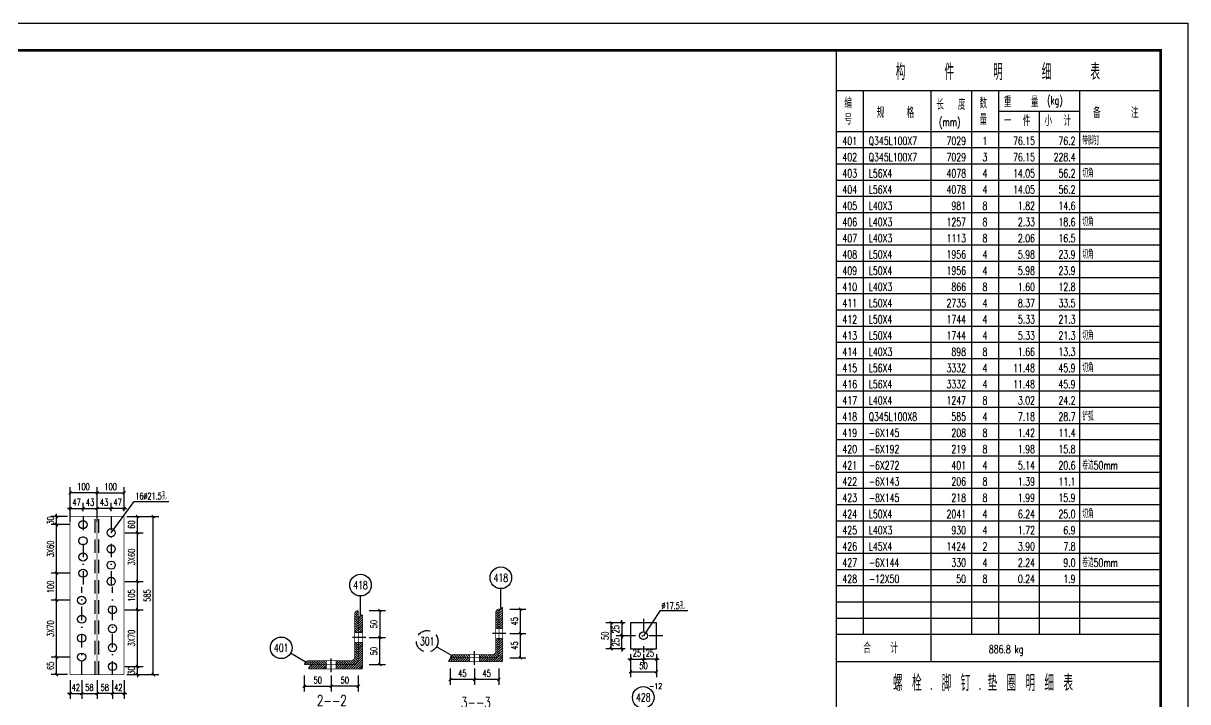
# Model space of a CAD drawing. Header units: millimetres. Extents: x 25911 to 26752, y -11584 to -10990.
# Drawn here: x 26321 to 26751.7, y -11240.8 to -10989.8 of the extents above; entities that cross this region are included whole.
import ezdxf
from ezdxf.enums import TextEntityAlignment as Align

# ---------------------------------------------------------------- set-up
doc = ezdxf.new("R2010")
doc.units = ezdxf.units.MM
doc.header["$LTSCALE"] = 10
for name, pattern in [('DASHDOT', [1, 0.5, -0.25, 0, -0.25]), ('DASHDOTX2', [2, 1, -0.5, 0, -0.5]), ('DASHED', [0.75, 0.5, -0.25])]:
    doc.linetypes.add(name, pattern=pattern)
for name, color, linetype in [('$TD_AUDIT_GENERATED_(989)', 4, 'Continuous'), ('1', 1, 'DASHED'), ('2', 1, 'Continuous'), ('3', 1, 'Continuous'), ('4', 2, 'DASHDOTX2'), ('5', 2, 'DASHDOT'), ('8', 3, 'Continuous')]:
    doc.layers.add(name, color=color, linetype=linetype)
doc.styles.add('DXT', font='simplex.shx', dxfattribs={"width": 0.72, "bigfont": 'hztxt.shx'})
doc.styles.get("Standard").update_dxf_attribs({"font": 'SIMPLEX.shx', "width": 0.7, "bigfont": 'gbhzfs.shx'})
doc.dimstyles.new('BZ$0', dxfattribs={"dimtxt": 2.5, "dimasz": 1, "dimexe": 2, "dimexo": 2, "dimgap": 1, "dimtad": 1, "dimdec": 0, "dimlfac": 20, "dimzin": 12, "dimdsep": 46, "dimtxsty": 'DXT', "dimblk": 'OBLIQUE', "dimcen": 0.09, "dimclrd": 1, "dimclre": 1, "dimclrt": 7, "dimadec": 4, "dimazin": 3, "dimtfac": 1.4, "dimtdec": 0, "dimtix": 1, "dimtmove": 2, "dimatfit": 3, "dimldrblk": 'OBLIQUE', "dimfxl": 1, "dimtolj": 1, "dimtzin": 0, "dimarcsym": 0})

# ---------------------------------------------------------------- blocks, each defined once
blk = doc.blocks.new('GWTKA1')
for p, q in [((21789.71, -9171.88), (22630.71, -9171.88)), ((22630.71, -9171.88), (22630.71, -9765.88))]:
    blk.add_line(p, q)
at = {"const_width": 1}
blk.add_lwpolyline([(21814.71, -9755.88), (21814.71, -9181.88), (22620.71, -9181.88), (22620.71, -9755.88), (21814.71, -9755.88)], dxfattribs=at)
blk = doc.blocks.new('_Oblique')
at = {"color": 0, "linetype": 'ByBlock', "lineweight": -2}
blk.add_line((-0.5, -0.5), (0.5, 0.5), dxfattribs=at)
blk = doc.blocks.new('*D58')
at = {"layer": '3', "color": 1, "lineweight": -2}
for p, q in [((26542.39, -11216.35), (26542.39, -11215.35)), ((26543.63, -11216.35), (26540.39, -11216.35)), ((26542.39, -11221.15), (26542.39, -11216.35)), ((26543.63, -11221.15), (26540.39, -11221.15)), ((26542.39, -11221.15), (26542.39, -11222.15))]:
    blk.add_line(p, q, dxfattribs=at)
at = {"layer": 'Defpoints', "color": 0}
for p in [(26542.39, -11216.35), (26545.63, -11216.35), (26545.63, -11221.15)]:
    blk.add_point(p, dxfattribs=at)
at = {"layer": '3', "color": 1, "lineweight": -2}
for p, rotation in [((26542.39, -11216.35), 270), ((26542.39, -11221.15), 90)]:
    blk.add_blockref('_Oblique', p, dxfattribs=dict(at, rotation=rotation))
at = {"layer": '3', "color": 7, "insert": (26540.14, -11218.75), "char_height": 2.5, "attachment_point": 5, "rotation": 90, "style": 'DXT'}
blk.add_mtext('\\A1;25', dxfattribs=at)
blk = doc.blocks.new('*D59')
at = {"layer": '3', "color": 1, "lineweight": -2}
for p, q in [((26545.63, -11223.15), (26545.63, -11227)), ((26550.43, -11223.15), (26550.43, -11227)), ((26545.63, -11225), (26544.63, -11225)), ((26545.63, -11225), (26550.43, -11225)), ((26550.43, -11225), (26551.43, -11225))]:
    blk.add_line(p, q, dxfattribs=at)
at = {"layer": 'Defpoints', "color": 0}
for p in [(26545.63, -11221.15), (26550.43, -11221.15), (26550.43, -11225)]:
    blk.add_point(p, dxfattribs=at)
at = {"layer": '3', "color": 1, "lineweight": -2}
blk.add_blockref('_Oblique', (26545.63, -11225), dxfattribs=at)
at = {"layer": '3', "color": 1, "lineweight": -2, "rotation": 180}
blk.add_blockref('_Oblique', (26550.43, -11225), dxfattribs=at)
at = {"layer": '3', "color": 7, "insert": (26548.03, -11222.75), "char_height": 2.5, "attachment_point": 5, "style": 'DXT'}
blk.add_mtext('\\A1;25', dxfattribs=at)
blk = doc.blocks.new('*D61')
at = {"layer": '3', "color": 1, "lineweight": -2}
for p, q in [((26550.43, -11223.15), (26550.43, -11227)), ((26555.23, -11223.15), (26555.23, -11227)), ((26550.43, -11225), (26549.43, -11225)), ((26555.23, -11225), (26550.43, -11225)), ((26555.23, -11225), (26556.23, -11225))]:
    blk.add_line(p, q, dxfattribs=at)
at = {"layer": 'Defpoints', "color": 0}
for p in [(26550.43, -11221.15), (26555.23, -11221.15), (26550.43, -11225)]:
    blk.add_point(p, dxfattribs=at)
at = {"layer": '3', "color": 1, "lineweight": -2}
blk.add_blockref('_Oblique', (26550.43, -11225), dxfattribs=at)
at = {"layer": '3', "color": 1, "lineweight": -2, "rotation": 180}
blk.add_blockref('_Oblique', (26555.23, -11225), dxfattribs=at)
at = {"layer": '3', "color": 7, "insert": (26552.83, -11222.75), "char_height": 2.5, "attachment_point": 5, "style": 'DXT'}
blk.add_mtext('\\A1;25', dxfattribs=at)
blk = doc.blocks.new('*D62')
at = {"layer": '3', "color": 1, "lineweight": -2}
for p, q in [((26543.63, -11211.55), (26540.39, -11211.55)), ((26542.39, -11211.55), (26542.39, -11210.55)), ((26542.39, -11211.55), (26542.39, -11216.35)), ((26543.63, -11216.35), (26540.39, -11216.35)), ((26542.39, -11216.35), (26542.39, -11217.35))]:
    blk.add_line(p, q, dxfattribs=at)
at = {"layer": 'Defpoints', "color": 0}
for p in [(26545.63, -11211.55), (26542.39, -11216.35), (26545.63, -11216.35)]:
    blk.add_point(p, dxfattribs=at)
at = {"layer": '3', "color": 1, "lineweight": -2}
for p, rotation in [((26542.39, -11211.55), 270), ((26542.39, -11216.35), 90)]:
    blk.add_blockref('_Oblique', p, dxfattribs=dict(at, rotation=rotation))
at = {"layer": '3', "color": 7, "insert": (26540.14, -11213.95), "char_height": 2.5, "attachment_point": 5, "rotation": 90, "style": 'DXT'}
blk.add_mtext('\\A1;25', dxfattribs=at)
blk = doc.blocks.new('*D64')
at = {"layer": '3', "color": 1, "lineweight": -2}
for p, q in [((26434.96, -11231.04), (26434.96, -11237.04)), ((26444.96, -11231.04), (26444.96, -11237.04)), ((26444.96, -11235.04), (26434.96, -11235.04))]:
    blk.add_line(p, q, dxfattribs=at)
at = {"layer": 'Defpoints', "color": 0}
for p in [(26434.96, -11229.04), (26444.96, -11229.04), (26434.96, -11235.04)]:
    blk.add_point(p, dxfattribs=at)
at = {"layer": '3', "color": 1, "lineweight": -2, "rotation": 180}
blk.add_blockref('_Oblique', (26434.96, -11235.04), dxfattribs=at)
at = {"layer": '3', "color": 1, "lineweight": -2}
blk.add_blockref('_Oblique', (26444.96, -11235.04), dxfattribs=at)
at = {"layer": '3', "color": 7, "insert": (26439.96, -11232.79), "char_height": 2.5, "attachment_point": 5, "style": 'DXT'}
blk.add_mtext('\\A1;50', dxfattribs=at)
blk = doc.blocks.new('*D65')
at = {"layer": '3', "color": 1, "lineweight": -2}
for p, q in [((26424.96, -11231.04), (26424.96, -11237.04)), ((26434.96, -11231.04), (26434.96, -11237.04)), ((26424.96, -11235.04), (26434.96, -11235.04))]:
    blk.add_line(p, q, dxfattribs=at)
at = {"layer": 'Defpoints', "color": 0}
for p in [(26424.96, -11229.04), (26434.96, -11229.04), (26434.96, -11235.04)]:
    blk.add_point(p, dxfattribs=at)
at = {"layer": '3', "color": 1, "lineweight": -2, "rotation": 180}
blk.add_blockref('_Oblique', (26424.96, -11235.04), dxfattribs=at)
at = {"layer": '3', "color": 1, "lineweight": -2}
blk.add_blockref('_Oblique', (26434.96, -11235.04), dxfattribs=at)
at = {"layer": '3', "color": 7, "insert": (26429.96, -11232.79), "char_height": 2.5, "attachment_point": 5, "style": 'DXT'}
blk.add_mtext('\\A1;50', dxfattribs=at)
blk = doc.blocks.new('*D66')
at = {"layer": '3', "color": 1, "lineweight": -2}
for p, q in [((26448.96, -11207.04), (26454.96, -11207.04)), ((26452.96, -11207.04), (26452.96, -11217.04)), ((26448.96, -11217.04), (26454.96, -11217.04))]:
    blk.add_line(p, q, dxfattribs=at)
at = {"layer": 'Defpoints', "color": 0}
for p in [(26446.96, -11207.04), (26446.96, -11217.04), (26452.96, -11217.04)]:
    blk.add_point(p, dxfattribs=at)
at = {"layer": '3', "color": 1, "lineweight": -2}
for p, rotation in [((26452.96, -11207.04), 90), ((26452.96, -11217.04), 270)]:
    blk.add_blockref('_Oblique', p, dxfattribs=dict(at, rotation=rotation))
at = {"layer": '3', "color": 7, "insert": (26450.71, -11212.04), "char_height": 2.5, "attachment_point": 5, "rotation": 90, "style": 'DXT'}
blk.add_mtext('\\A1;50', dxfattribs=at)
blk = doc.blocks.new('*D69')
at = {"layer": '3', "color": 1, "lineweight": -2}
for p, q in [((26478.97, -11228.52), (26478.97, -11234.52)), ((26487.97, -11228.52), (26487.97, -11234.52)), ((26487.97, -11232.52), (26478.97, -11232.52))]:
    blk.add_line(p, q, dxfattribs=at)
at = {"layer": 'Defpoints', "color": 0}
for p in [(26478.97, -11226.52), (26487.97, -11226.52), (26478.97, -11232.52)]:
    blk.add_point(p, dxfattribs=at)
at = {"layer": '3', "color": 1, "lineweight": -2, "rotation": 180}
blk.add_blockref('_Oblique', (26478.97, -11232.52), dxfattribs=at)
at = {"layer": '3', "color": 1, "lineweight": -2}
blk.add_blockref('_Oblique', (26487.97, -11232.52), dxfattribs=at)
at = {"layer": '3', "color": 7, "insert": (26483.47, -11230.27), "char_height": 2.5, "attachment_point": 5, "style": 'DXT'}
blk.add_mtext('\\A1;45', dxfattribs=at)
blk = doc.blocks.new('*D70')
at = {"layer": '3', "color": 1, "lineweight": -2}
for p, q in [((26487.97, -11228.52), (26487.97, -11234.52)), ((26496.97, -11228.52), (26496.97, -11234.52)), ((26496.97, -11232.52), (26487.97, -11232.52))]:
    blk.add_line(p, q, dxfattribs=at)
at = {"layer": 'Defpoints', "color": 0}
for p in [(26487.97, -11226.52), (26496.97, -11226.52), (26487.97, -11232.52)]:
    blk.add_point(p, dxfattribs=at)
at = {"layer": '3', "color": 1, "lineweight": -2, "rotation": 180}
blk.add_blockref('_Oblique', (26487.97, -11232.52), dxfattribs=at)
at = {"layer": '3', "color": 1, "lineweight": -2}
blk.add_blockref('_Oblique', (26496.97, -11232.52), dxfattribs=at)
at = {"layer": '3', "color": 7, "insert": (26492.47, -11230.27), "char_height": 2.5, "attachment_point": 5, "style": 'DXT'}
blk.add_mtext('\\A1;45', dxfattribs=at)
blk = doc.blocks.new('*D71')
at = {"layer": '3', "color": 1, "lineweight": -2}
for p, q in [((26337.33, -11172.25), (26331.33, -11172.25)), ((26333.33, -11172.25), (26333.33, -11171.25)), ((26333.33, -11175.25), (26333.33, -11172.25)), ((26338.13, -11175.25), (26331.33, -11175.25)), ((26333.33, -11175.25), (26333.33, -11176.25))]:
    blk.add_line(p, q, dxfattribs=at)
at = {"layer": 'Defpoints', "color": 0}
for p in [(26333.33, -11172.25), (26339.33, -11172.25), (26340.13, -11175.25)]:
    blk.add_point(p, dxfattribs=at)
at = {"layer": '3', "color": 1, "lineweight": -2}
for p, rotation in [((26333.33, -11172.25), 270), ((26333.33, -11175.25), 90)]:
    blk.add_blockref('_Oblique', p, dxfattribs=dict(at, rotation=rotation))
at = {"layer": '3', "color": 7, "insert": (26331.08, -11173.75), "char_height": 2.5, "attachment_point": 5, "rotation": 90, "style": 'DXT'}
blk.add_mtext('\\A1;30', dxfattribs=at)
blk = doc.blocks.new('*D78')
at = {"layer": '3', "color": 1, "lineweight": -2}
for p, q in [((26338.33, -11232.75), (26338.33, -11239.75)), ((26342.63, -11232.75), (26342.63, -11239.75)), ((26338.33, -11237.75), (26337.33, -11237.75)), ((26338.33, -11237.75), (26342.63, -11237.75)), ((26342.63, -11237.75), (26343.63, -11237.75))]:
    blk.add_line(p, q, dxfattribs=at)
at = {"layer": 'Defpoints', "color": 0}
for p in [(26338.33, -11230.75), (26342.63, -11230.75), (26342.63, -11237.75)]:
    blk.add_point(p, dxfattribs=at)
at = {"layer": '3', "color": 1, "lineweight": -2}
blk.add_blockref('_Oblique', (26338.33, -11237.75), dxfattribs=at)
at = {"layer": '3', "color": 1, "lineweight": -2, "rotation": 180}
blk.add_blockref('_Oblique', (26342.63, -11237.75), dxfattribs=at)
at = {"layer": '3', "color": 7, "insert": (26340.48, -11235.5), "char_height": 2.5, "attachment_point": 5, "style": 'DXT'}
blk.add_mtext('\\A1;42', dxfattribs=at)
blk = doc.blocks.new('M20X45')
blk.add_circle((0, 0), 0.2)
blk = doc.blocks.new('*D83')
at = {"layer": '3', "color": 1, "lineweight": -2}
for p, q in [((26358.53, -11227.72), (26365.33, -11227.72)), ((26363.33, -11227.72), (26363.33, -11226.72)), ((26363.33, -11230.72), (26363.33, -11227.72)), ((26359.33, -11230.72), (26365.33, -11230.72)), ((26363.33, -11230.72), (26363.33, -11231.72))]:
    blk.add_line(p, q, dxfattribs=at)
at = {"layer": 'Defpoints', "color": 0}
for p in [(26356.53, -11227.72), (26363.33, -11227.72), (26357.33, -11230.72)]:
    blk.add_point(p, dxfattribs=at)
at = {"layer": '3', "color": 1, "lineweight": -2}
for p, rotation in [((26363.33, -11227.72), 270), ((26363.33, -11230.72), 90)]:
    blk.add_blockref('_Oblique', p, dxfattribs=dict(at, rotation=rotation))
at = {"layer": '3', "color": 7, "insert": (26361.08, -11229.22), "char_height": 2.5, "attachment_point": 5, "rotation": 90, "style": 'DXT'}
blk.add_mtext('\\A1;30', dxfattribs=at)
blk = doc.blocks.new('*D85')
at = {"layer": '3', "color": 1, "lineweight": -2}
for p, q in [((26348.33, -11174.25), (26348.33, -11167.25)), ((26353.53, -11170.25), (26353.53, -11167.25)), ((26353.53, -11169.25), (26348.33, -11169.25))]:
    blk.add_line(p, q, dxfattribs=at)
at = {"layer": 'Defpoints', "color": 0}
for p in [(26348.33, -11169.25), (26353.53, -11172.25), (26348.33, -11176.25)]:
    blk.add_point(p, dxfattribs=at)
at = {"layer": '3', "color": 1, "lineweight": -2, "rotation": 180}
blk.add_blockref('_Oblique', (26348.33, -11169.25), dxfattribs=at)
at = {"layer": '3', "color": 1, "lineweight": -2}
blk.add_blockref('_Oblique', (26353.53, -11169.25), dxfattribs=at)
at = {"layer": '3', "color": 7, "insert": (26350.93, -11167), "char_height": 2.5, "attachment_point": 5, "style": 'DXT'}
blk.add_mtext('\\A1;43', dxfattribs=at)
blk = doc.blocks.new('*D86')
at = {"layer": '3', "color": 1, "lineweight": -2}
for p, q in [((26338.33, -11174.25), (26338.33, -11167.25)), ((26343.13, -11170.25), (26343.13, -11167.25)), ((26338.33, -11169.25), (26337.33, -11169.25)), ((26338.33, -11169.25), (26343.13, -11169.25)), ((26343.13, -11169.25), (26344.13, -11169.25))]:
    blk.add_line(p, q, dxfattribs=at)
at = {"layer": 'Defpoints', "color": 0}
for p in [(26343.13, -11169.25), (26343.13, -11172.25), (26338.33, -11176.25)]:
    blk.add_point(p, dxfattribs=at)
at = {"layer": '3', "color": 1, "lineweight": -2}
blk.add_blockref('_Oblique', (26338.33, -11169.25), dxfattribs=at)
at = {"layer": '3', "color": 1, "lineweight": -2, "rotation": 180}
blk.add_blockref('_Oblique', (26343.13, -11169.25), dxfattribs=at)
at = {"layer": '3', "color": 7, "insert": (26340.73, -11167), "char_height": 2.5, "attachment_point": 5, "style": 'DXT'}
blk.add_mtext('\\A1;47', dxfattribs=at)
blk = doc.blocks.new('*D87')
at = {"layer": '3', "color": 1, "lineweight": -2}
for p, q in [((26353.53, -11170.25), (26353.53, -11167.25)), ((26358.33, -11170.25), (26358.33, -11167.25)), ((26353.53, -11169.25), (26352.53, -11169.25)), ((26358.33, -11169.25), (26353.53, -11169.25)), ((26358.33, -11169.25), (26359.33, -11169.25))]:
    blk.add_line(p, q, dxfattribs=at)
at = {"layer": 'Defpoints', "color": 0}
for p in [(26353.53, -11169.25), (26353.53, -11172.25), (26358.33, -11172.25)]:
    blk.add_point(p, dxfattribs=at)
at = {"layer": '3', "color": 1, "lineweight": -2}
blk.add_blockref('_Oblique', (26353.53, -11169.25), dxfattribs=at)
at = {"layer": '3', "color": 1, "lineweight": -2, "rotation": 180}
blk.add_blockref('_Oblique', (26358.33, -11169.25), dxfattribs=at)
at = {"layer": '3', "color": 7, "insert": (26355.93, -11167), "char_height": 2.5, "attachment_point": 5, "style": 'DXT'}
blk.add_mtext('\\A1;47', dxfattribs=at)
blk = doc.blocks.new('*D91')
at = {"color": 1, "lineweight": -2}
for p, q in [((26338.33, -11170.25), (26338.33, -11161.46)), ((26348.33, -11163.46), (26338.33, -11163.46)), ((26348.33, -11170.25), (26348.33, -11161.46))]:
    blk.add_line(p, q, dxfattribs=at)
at = {"layer": 'Defpoints', "color": 0}
for p in [(26338.33, -11163.46), (26338.33, -11172.25), (26348.33, -11172.25)]:
    blk.add_point(p, dxfattribs=at)
at = {"color": 1, "lineweight": -2, "rotation": 180}
blk.add_blockref('_Oblique', (26338.33, -11163.46), dxfattribs=at)
at = {"color": 1, "lineweight": -2}
blk.add_blockref('_Oblique', (26348.33, -11163.46), dxfattribs=at)
at = {"color": 7, "insert": (26343.33, -11161.21), "char_height": 2.5, "attachment_point": 5, "style": 'DXT'}
blk.add_mtext('\\A1;100', dxfattribs=at)
blk = doc.blocks.new('*D88')
at = {"color": 1, "lineweight": -2}
for p, q in [((26348.33, -11170.25), (26348.33, -11161.46)), ((26348.33, -11163.46), (26358.33, -11163.46)), ((26358.33, -11170.25), (26358.33, -11161.46))]:
    blk.add_line(p, q, dxfattribs=at)
at = {"layer": 'Defpoints', "color": 0}
for p in [(26358.33, -11163.46), (26348.33, -11172.25), (26358.33, -11172.25)]:
    blk.add_point(p, dxfattribs=at)
at = {"color": 1, "lineweight": -2, "rotation": 180}
blk.add_blockref('_Oblique', (26348.33, -11163.46), dxfattribs=at)
at = {"color": 1, "lineweight": -2}
blk.add_blockref('_Oblique', (26358.33, -11163.46), dxfattribs=at)
at = {"color": 7, "insert": (26353.33, -11161.21), "char_height": 2.5, "attachment_point": 5, "style": 'DXT'}
blk.add_mtext('\\A1;100', dxfattribs=at)
blk = doc.blocks.new('*D89')
at = {"layer": '3', "color": 1, "lineweight": -2}
for p, q in [((26348.33, -11232.75), (26348.33, -11239.75)), ((26354.03, -11232.75), (26354.03, -11239.75)), ((26354.03, -11237.75), (26348.33, -11237.75))]:
    blk.add_line(p, q, dxfattribs=at)
at = {"layer": 'Defpoints', "color": 0}
for p in [(26348.33, -11230.75), (26354.03, -11230.75), (26348.33, -11237.75)]:
    blk.add_point(p, dxfattribs=at)
at = {"layer": '3', "color": 1, "lineweight": -2, "rotation": 180}
blk.add_blockref('_Oblique', (26348.33, -11237.75), dxfattribs=at)
at = {"layer": '3', "color": 1, "lineweight": -2}
blk.add_blockref('_Oblique', (26354.03, -11237.75), dxfattribs=at)
at = {"layer": '3', "color": 7, "insert": (26351.18, -11235.5), "char_height": 2.5, "attachment_point": 5, "style": 'DXT'}
blk.add_mtext('\\A1;58', dxfattribs=at)
blk = doc.blocks.new('*D90')
at = {"layer": '3', "color": 1, "lineweight": -2}
for p, q in [((26354.03, -11232.75), (26354.03, -11239.75)), ((26358.33, -11232.75), (26358.33, -11239.75)), ((26354.03, -11237.75), (26353.03, -11237.75)), ((26358.33, -11237.75), (26354.03, -11237.75)), ((26358.33, -11237.75), (26359.33, -11237.75))]:
    blk.add_line(p, q, dxfattribs=at)
at = {"layer": 'Defpoints', "color": 0}
for p in [(26354.03, -11230.75), (26358.33, -11230.75), (26354.03, -11237.75)]:
    blk.add_point(p, dxfattribs=at)
at = {"layer": '3', "color": 1, "lineweight": -2}
blk.add_blockref('_Oblique', (26354.03, -11237.75), dxfattribs=at)
at = {"layer": '3', "color": 1, "lineweight": -2, "rotation": 180}
blk.add_blockref('_Oblique', (26358.33, -11237.75), dxfattribs=at)
at = {"layer": '3', "color": 7, "insert": (26356.18, -11235.5), "char_height": 2.5, "attachment_point": 5, "style": 'DXT'}
blk.add_mtext('\\A1;42', dxfattribs=at)

msp = doc.modelspace()

# ---------------------------------------------------------------- linework, layer by layer
for p, q in [((26621.748, -10999.838), (26621.748, -11215.838)), ((26741.748, -10999.838), (26741.748, -11215.838)), ((26741.748, -11014.838), (26621.748, -11014.838)), ((26631.748, -11014.838), (26631.748, -11215.838)), ((26656.748, -11014.838), (26656.748, -11215.838)), ((26671.748, -11014.838), (26671.748, -11215.838)), ((26681.748, -11014.838), (26681.748, -11215.838)), ((26711.748, -11014.838), (26711.748, -11215.838)), ((26681.748, -11022.338), (26711.748, -11022.338)), ((26696.748, -11022.338), (26696.748, -11215.838)), ((26621.748, -11029.838), (26741.748, -11029.838)), ((26621.748, -11035.838), (26741.748, -11035.838)), ((26621.748, -11041.838), (26741.748, -11041.838)), ((26621.748, -11047.838), (26741.748, -11047.838)), ((26621.748, -11053.838), (26741.748, -11053.838)), ((26621.748, -11059.838), (26741.748, -11059.838)), ((26621.748, -11065.838), (26741.748, -11065.838)), ((26621.748, -11071.838), (26741.748, -11071.838)), ((26621.748, -11077.838), (26741.748, -11077.838)), ((26621.748, -11083.838), (26741.748, -11083.838)), ((26621.748, -11089.838), (26741.748, -11089.838)), ((26621.748, -11095.838), (26741.748, -11095.838)), ((26621.748, -11101.838), (26741.748, -11101.838)), ((26621.748, -11107.838), (26741.748, -11107.838)), ((26621.748, -11113.838), (26741.748, -11113.838)), ((26621.748, -11119.838), (26741.748, -11119.838)), ((26621.748, -11125.838), (26741.748, -11125.838)), ((26621.748, -11131.838), (26741.748, -11131.838)), ((26621.748, -11137.838), (26741.748, -11137.838)), ((26621.748, -11143.838), (26741.748, -11143.838)), ((26621.748, -11149.838), (26741.748, -11149.838)), ((26621.748, -11155.838), (26741.748, -11155.838)), ((26621.748, -11161.838), (26741.748, -11161.838)), ((26621.748, -11167.838), (26741.748, -11167.838)), ((26621.748, -11173.838), (26741.748, -11173.838)), ((26621.748, -11179.838), (26741.748, -11179.838)), ((26621.748, -11185.838), (26741.748, -11185.838)), ((26621.748, -11191.838), (26741.748, -11191.838)), ((26621.748, -11197.838), (26741.748, -11197.838)), ((26445.762, -11208.639), (26445.762, -11201.639)), ((26497.67, -11205.917), (26497.67, -11198.917)), ((26444.962, -11207.039), (26444.962, -11207.039)), ((26444.962, -11207.039), (26444.962, -11207.039)), ((26495.976, -11207.22), (26496.97, -11208.214)), ((26496.37, -11206.766), (26496.97, -11207.366)), ((26498.37, -11205.917), (26496.97, -11207.317)), ((26498.37, -11205.917), (26496.97, -11207.317)), ((26496.97, -11206.517), (26496.97, -11206.517)), ((26496.97, -11206.517), (26496.97, -11206.517)), ((26496.97, -11208.166), (26498.37, -11206.766)), ((26621.748, -11203.838), (26741.748, -11203.838)), ((26443.562, -11209.033), (26444.962, -11210.433)), ((26443.562, -11209.881), (26444.962, -11211.281)), ((26443.562, -11210.73), (26444.962, -11212.13)), ((26443.562, -11211.578), (26444.962, -11212.978)), ((26443.636, -11208.259), (26444.962, -11209.584)), ((26443.885, -11207.659), (26444.962, -11208.736)), ((26444.362, -11207.287), (26444.962, -11207.887)), ((26444.962, -11210.239), (26446.562, -11208.639)), ((26444.962, -11210.239), (26446.562, -11208.639)), ((26444.962, -11211.087), (26446.562, -11209.487)), ((26444.962, -11211.936), (26446.562, -11210.336)), ((26444.962, -11212.784), (26446.562, -11211.184)), ((26495.77, -11207.863), (26496.97, -11209.063)), ((26495.77, -11208.711), (26496.97, -11209.911)), ((26495.77, -11209.56), (26496.97, -11210.76)), ((26495.77, -11210.409), (26496.97, -11211.609)), ((26495.77, -11211.257), (26496.97, -11212.457)), ((26496.97, -11209.014), (26498.37, -11207.614)), ((26496.97, -11209.863), (26498.37, -11208.463)), ((26496.97, -11210.711), (26498.37, -11209.311)), ((26496.97, -11211.56), (26498.37, -11210.16)), ((26496.97, -11212.409), (26498.37, -11211.009)), ((26555.234, -11211.547), (26545.634, -11211.547)), ((26545.634, -11211.547), (26545.634, -11221.147)), ((26555.234, -11221.147), (26555.234, -11211.547)), ((26621.748, -11209.838), (26741.748, -11209.838)), ((26443.562, -11212.427), (26444.962, -11213.827)), ((26443.562, -11213.275), (26444.962, -11214.675)), ((26443.562, -11214.124), (26444.676, -11215.239)), ((26443.562, -11214.972), (26443.828, -11215.239)), ((26444.962, -11213.633), (26446.562, -11212.033)), ((26444.962, -11214.481), (26446.562, -11212.881)), ((26445.053, -11215.239), (26446.562, -11213.73)), ((26445.901, -11215.239), (26446.562, -11214.578)), ((26495.77, -11212.106), (26496.97, -11213.306)), ((26495.77, -11212.954), (26496.533, -11213.717)), ((26496.97, -11213.257), (26498.37, -11211.857)), ((26497.358, -11213.717), (26498.37, -11212.706)), ((26498.207, -11213.717), (26498.37, -11213.554)), ((26621.748, -11215.838), (26621.748, -11225.838)), ((26621.748, -11215.838), (26741.748, -11215.838)), ((26656.748, -11215.838), (26656.748, -11225.838)), ((26741.748, -11215.838), (26741.748, -11225.838)), ((26443.562, -11219.414), (26444.962, -11220.814)), ((26443.835, -11218.839), (26444.962, -11219.965)), ((26444.684, -11218.839), (26444.962, -11219.117)), ((26444.962, -11219.208), (26445.331, -11218.839)), ((26444.962, -11220.056), (26446.179, -11218.839)), ((26444.962, -11220.905), (26446.562, -11219.305)), ((26444.962, -11221.753), (26446.562, -11220.153)), ((26495.77, -11217.789), (26496.97, -11218.989)), ((26495.77, -11218.638), (26496.97, -11219.838)), ((26495.77, -11219.486), (26496.97, -11220.686)), ((26496.147, -11217.317), (26496.97, -11218.141)), ((26496.97, -11217.984), (26497.636, -11217.317)), ((26496.97, -11218.832), (26498.37, -11217.432)), ((26496.97, -11219.681), (26498.37, -11218.281)), ((26496.97, -11220.529), (26498.37, -11219.129)), ((26496.97, -11221.378), (26498.37, -11219.978)), ((26425.962, -11226.339), (26419.9, -11222.839)), ((26443.484, -11224.427), (26444.825, -11225.768)), ((26443.562, -11220.262), (26444.962, -11221.662)), ((26443.562, -11221.111), (26444.962, -11222.511)), ((26443.562, -11221.959), (26444.962, -11223.359)), ((26443.562, -11222.808), (26444.962, -11224.208)), ((26443.562, -11223.656), (26444.962, -11225.056)), ((26444.568, -11226.39), (26446.562, -11224.396)), ((26444.962, -11222.602), (26446.562, -11221.002)), ((26444.962, -11223.45), (26446.562, -11221.85)), ((26444.962, -11224.299), (26446.562, -11222.699)), ((26444.962, -11225.147), (26446.562, -11223.547)), ((26479.97, -11223.917), (26473.908, -11220.417)), ((26479.219, -11223.917), (26479.819, -11224.517)), ((26479.673, -11223.523), (26480.667, -11224.517)), ((26480.316, -11223.317), (26481.516, -11224.517)), ((26481.164, -11223.317), (26482.364, -11224.517)), ((26482.013, -11223.317), (26483.213, -11224.517)), ((26482.861, -11223.317), (26484.061, -11224.517)), ((26483.71, -11223.317), (26484.91, -11224.517)), ((26484.558, -11223.317), (26485.758, -11224.517)), ((26485.407, -11223.317), (26486.17, -11224.081)), ((26489.77, -11223.669), (26490.619, -11224.517)), ((26490.267, -11223.317), (26491.467, -11224.517)), ((26491.116, -11223.317), (26492.316, -11224.517)), ((26491.964, -11223.317), (26493.164, -11224.517)), ((26492.813, -11223.317), (26494.013, -11224.517)), ((26493.661, -11223.317), (26494.861, -11224.517)), ((26494.51, -11223.317), (26495.669, -11224.476)), ((26494.976, -11225.917), (26498.37, -11222.523)), ((26495.128, -11223.086), (26496.269, -11224.228)), ((26495.547, -11222.657), (26496.688, -11223.798)), ((26495.77, -11220.335), (26496.97, -11221.535)), ((26495.77, -11221.184), (26496.97, -11222.384)), ((26495.77, -11222.032), (26496.937, -11223.198)), ((26495.825, -11225.917), (26498.37, -11223.372)), ((26496.673, -11225.917), (26498.37, -11224.22)), ((26496.97, -11222.226), (26498.37, -11220.826)), ((26496.97, -11223.075), (26498.37, -11221.675)), ((26545.634, -11221.147), (26555.234, -11221.147)), ((26425.21, -11226.439), (26425.81, -11227.039)), ((26425.582, -11225.962), (26426.659, -11227.039)), ((26426.182, -11225.713), (26427.507, -11227.039)), ((26428.162, -11227.039), (26426.562, -11228.639)), ((26428.162, -11227.039), (26426.562, -11228.639)), ((26426.956, -11225.639), (26428.356, -11227.039)), ((26429.01, -11227.039), (26427.41, -11228.639)), ((26427.804, -11225.639), (26429.204, -11227.039)), ((26429.859, -11227.039), (26428.259, -11228.639)), ((26428.653, -11225.639), (26430.053, -11227.039)), ((26430.707, -11227.039), (26429.107, -11228.639)), ((26429.501, -11225.639), (26430.901, -11227.039)), ((26431.556, -11227.039), (26429.956, -11228.639)), ((26430.35, -11225.639), (26431.75, -11227.039)), ((26432.404, -11227.039), (26430.804, -11228.639)), ((26431.198, -11225.639), (26432.598, -11227.039)), ((26433.162, -11227.13), (26431.653, -11228.639)), ((26432.047, -11225.639), (26433.162, -11226.753)), ((26433.162, -11227.978), (26432.501, -11228.639)), ((26432.896, -11225.639), (26433.162, -11225.905)), ((26436.762, -11226.19), (26437.61, -11227.039)), ((26436.762, -11227.408), (26437.131, -11227.039)), ((26436.762, -11228.256), (26437.979, -11227.039)), ((26436.762, -11227.039), (26436.762, -11227.039)), ((26436.762, -11227.039), (26436.762, -11227.039)), ((26437.059, -11225.639), (26438.459, -11227.039)), ((26437.228, -11228.639), (26438.828, -11227.039)), ((26437.907, -11225.639), (26439.307, -11227.039)), ((26438.076, -11228.639), (26439.676, -11227.039)), ((26438.756, -11225.639), (26440.156, -11227.039)), ((26438.925, -11228.639), (26440.525, -11227.039)), ((26439.604, -11225.639), (26441.004, -11227.039)), ((26439.773, -11228.639), (26441.373, -11227.039)), ((26440.453, -11225.639), (26441.853, -11227.039)), ((26440.622, -11228.639), (26442.222, -11227.039)), ((26441.301, -11225.639), (26442.701, -11227.039)), ((26441.471, -11228.639), (26443.071, -11227.039)), ((26442.15, -11225.639), (26443.495, -11226.984)), ((26442.319, -11228.639), (26444.313, -11226.645)), ((26442.753, -11225.394), (26444.095, -11226.735)), ((26443.168, -11228.639), (26446.562, -11225.245)), ((26443.235, -11225.027), (26444.577, -11226.368)), ((26444.016, -11228.639), (26446.562, -11226.093)), ((26444.865, -11228.639), (26446.562, -11226.942)), ((26445.713, -11228.639), (26446.562, -11227.79)), ((26478.37, -11225.917), (26479.77, -11224.517)), ((26478.37, -11225.917), (26479.77, -11224.517)), ((26478.97, -11224.517), (26478.97, -11224.517)), ((26478.97, -11224.517), (26478.97, -11224.517)), ((26480.619, -11224.517), (26479.219, -11225.917)), ((26481.467, -11224.517), (26480.067, -11225.917)), ((26482.316, -11224.517), (26480.916, -11225.917)), ((26483.164, -11224.517), (26481.764, -11225.917)), ((26484.013, -11224.517), (26482.613, -11225.917)), ((26484.861, -11224.517), (26483.461, -11225.917)), ((26485.71, -11224.517), (26484.31, -11225.917)), ((26486.17, -11224.906), (26485.158, -11225.917)), ((26486.17, -11225.754), (26486.007, -11225.917)), ((26489.77, -11225.184), (26490.436, -11224.517)), ((26489.77, -11224.517), (26489.77, -11224.517)), ((26489.77, -11224.517), (26489.77, -11224.517)), ((26489.885, -11225.917), (26491.285, -11224.517)), ((26490.733, -11225.917), (26492.133, -11224.517)), ((26491.582, -11225.917), (26492.982, -11224.517)), ((26492.431, -11225.917), (26493.831, -11224.517)), ((26493.279, -11225.917), (26494.679, -11224.517)), ((26494.128, -11225.917), (26495.528, -11224.517)), ((26497.522, -11225.917), (26498.37, -11225.069)), ((26621.748, -11225.838), (26621.748, -11337.838)), ((26621.748, -11225.838), (26741.748, -11225.838)), ((26741.748, -11225.838), (26741.748, -11337.838)), ((26656.748, -11235.838), (26657.133, -11236.297)), ((26674.748, -11235.838), (26675.133, -11236.297))]:
    msp.add_line(p, q)
at = {"const_width": 0.25}
for points in [[(26338.33, -11172.253), (26338.33, -11230.753)], [(26348.33, -11172.253), (26338.33, -11172.253)], [(26348.33, -11230.753), (26348.33, -11172.253)], [(26358.33, -11172.253), (26348.33, -11172.253)], [(26358.33, -11172.253), (26358.33, -11230.753)], [(26446.562, -11215.239), (26443.562, -11215.239)], [(26498.37, -11213.717), (26495.77, -11213.717)], [(26446.562, -11218.839), (26443.562, -11218.839)], [(26498.37, -11217.317), (26495.77, -11217.317)], [(26486.17, -11225.917), (26486.17, -11223.317)], [(26489.77, -11225.917), (26489.77, -11223.317)], [(26433.162, -11228.639), (26433.162, -11225.639)], [(26436.762, -11228.639), (26436.762, -11225.639)], [(26338.33, -11230.753), (26358.33, -11230.753)]]:
    msp.add_lwpolyline(points, dxfattribs=at)
for points in [[(26444.962, -11225.439), (26444.962, -11207.039, 0.4142136), (26443.562, -11208.439), (26443.562, -11224.239, -0.4142136), (26442.162, -11225.639), (26426.362, -11225.639, 0.4142136), (26424.962, -11227.039), (26443.362, -11227.039, 0.4142136), (26444.962, -11225.439, 0.4142136)], [(26498.37, -11225.917), (26498.37, -11205.917, 0.4142136), (26496.97, -11207.317), (26496.97, -11223.117, -0.4142136), (26495.57, -11224.517), (26479.77, -11224.517, 0.4142136), (26478.37, -11225.917), (26498.37, -11225.917)], [(26496.97, -11223.117), (26496.97, -11206.517, 0.4142136), (26495.77, -11207.717), (26495.77, -11222.117, -0.4142136), (26494.57, -11223.317), (26480.17, -11223.317, 0.4142136), (26478.97, -11224.517), (26495.57, -11224.517, 0.4142136), (26496.97, -11223.117, 0.4142136)], [(26446.562, -11228.639), (26446.562, -11208.639, 0.4142136), (26444.962, -11210.239), (26444.962, -11225.439, -0.4142136), (26443.362, -11227.039), (26428.162, -11227.039, 0.4142136), (26426.562, -11228.639), (26446.562, -11228.639)]]:
    msp.add_lwpolyline(points, format="xyb", dxfattribs=at)
for centre in [(26445.762, -11197.639), (26497.67, -11194.917), (26416.435, -11220.839), (26550.357, -11239.184)]:
    msp.add_circle(centre, 4)
at = {"layer": '1'}
for p, q in [((26347.63, -11230.753), (26347.63, -11172.253)), ((26349.03, -11230.753), (26349.03, -11172.253))]:
    msp.add_line(p, q, dxfattribs=at)
msp.add_circle((26470.444, -11218.417), 4, dxfattribs=at)
at = {"layer": '3'}
msp.add_circle((26550.434, -11216.347), 1.44, dxfattribs=at)
at = {"layer": '4', "ltscale": 0.5}
for p, q in [((26550.434, -11210.146), (26550.434, -11222.548)), ((26557.596, -11216.347), (26543.272, -11216.347))]:
    msp.add_line(p, q, dxfattribs=at)
at = {"layer": '5'}
for p, q in [((26343.13, -11172.253), (26343.13, -11198.253)), ((26353.53, -11172.253), (26353.53, -11198.253)), ((26342.63, -11230.753), (26342.63, -11198.253)), ((26354.03, -11230.753), (26354.03, -11198.253)), ((26499.57, -11215.517), (26494.57, -11215.517)), ((26447.762, -11217.039), (26442.362, -11217.039)), ((26434.962, -11229.839), (26434.962, -11224.439)), ((26487.97, -11227.117), (26487.97, -11222.117))]:
    msp.add_line(p, q, dxfattribs=at)
at = {"layer": '8'}
for p, q in [((26353.53, -11178.253), (26361.983, -11166.68)), ((26361.983, -11166.68), (26374.832, -11166.681)), ((26556.613, -11207.05), (26550.434, -11216.347)), ((26556.613, -11207.05), (26566.808, -11207.05))]:
    msp.add_line(p, q, dxfattribs=at)

# ---------------------------------------------------------------- block references
msp.add_blockref('GWTKA1', (4121.033, -1817.962))
at = {"layer": '2', "xscale": 7.5, "yscale": 7.5, "zscale": 7.5}
for p in [(26343.13, -11175.253), (26353.53, -11178.253), (26343.13, -11181.253), (26353.53, -11184.253), (26343.13, -11187.253), (26353.53, -11190.253), (26343.13, -11193.253), (26353.53, -11196.253), (26342.63, -11203.253), (26354.03, -11206.753), (26342.63, -11210.253), (26342.63, -11217.253), (26354.031, -11213.753), (26354.03, -11220.753), (26342.63, -11224.253), (26354.03, -11227.753)]:
    msp.add_blockref('M20X45', p, dxfattribs=at)

# ---------------------------------------------------------------- texts
at = {"layer": '$TD_AUDIT_GENERATED_(989)', "color": 0, "width": 0.7}
msp.add_text('428', height=3, dxfattribs=at).set_placement((26550.357, -11239.184), align=Align.MIDDLE)
at = {"width": 0.7}
for s, height, p in [('\\M+5B9B9', 6, (26643.748, -11010.838)), ('\\M+5BCFE', 6, (26661.748, -11010.838)), ('\\M+5C3F7', 6, (26679.748, -11010.838)), ('\\M+5CFB8', 6, (26697.748, -11010.838)), ('\\M+5B1ED', 6, (26715.748, -11010.838)), ('\\M+5B1E0', 4, (26624.748, -11021.338)), ('\\M+5B3A4', 4, (26658.748, -11021.838)), ('\\M+5B6C8', 4, (26666.748, -11021.838)), ('\\M+5CAFD', 4, (26674.748, -11021.338)), ('\\M+5D6D8', 4, (26683.748, -11020.838)), ('\\M+5C1BF', 4, (26693.748, -11020.838)), ('(kg)', 3, (26699.748, -11019.838)), ('\\M+5B9E6', 4, (26636.748, -11024.838)), ('\\M+5B8F1', 4, (26647.748, -11024.838)), ('\\M+5B1B8', 4, (26716.748, -11024.838)), ('\\M+5D7A2', 4, (26730.748, -11024.838)), ('\\M+5BAC5', 4, (26624.748, -11027.338)), ('(mm)', 3, (26659.748, -11027.838)), ('\\M+5C1BF', 4, (26674.748, -11027.338)), ('\\M+5D2BB', 4, (26683.748, -11027.838)), ('\\M+5BCFE', 4, (26690.748, -11027.838)), ('\\M+5D0A1', 4, (26698.748, -11027.838)), ('\\M+5BCC6', 4, (26705.748, -11027.838)), ('Q345L100X7', 3, (26633.748, -11034.838)), ('\\M+5B4F8\\M+5BDC5\\M+5B6A4', 3, (26712.748, -11034.838)), ('Q345L100X7', 3, (26633.748, -11040.838)), ('\\M+5C7D0\\M+5BDC7', 3, (26712.748, -11046.838)), ('L56X4', 3, (26633.748, -11046.838)), ('L56X4', 3, (26633.748, -11052.838)), ('L40X3', 3, (26633.748, -11058.838)), ('L40X3', 3, (26633.748, -11064.838)), ('\\M+5C7D0\\M+5BDC7', 3, (26712.748, -11064.838)), ('L40X3', 3, (26633.748, -11070.838)), ('\\M+5C7D0\\M+5BDC7', 3, (26712.748, -11076.838)), ('L50X4', 3, (26633.748, -11076.838)), ('L50X4', 3, (26633.748, -11082.838)), ('L40X3', 3, (26633.748, -11088.838)), ('L50X4', 3, (26633.748, -11094.838)), ('L50X4', 3, (26633.748, -11100.838)), ('L50X4', 3, (26633.748, -11106.838)), ('\\M+5C7D0\\M+5BDC7', 3, (26712.748, -11106.838)), ('L40X3', 3, (26633.748, -11112.838)), ('L56X4', 3, (26633.748, -11118.838)), ('\\M+5C7D0\\M+5BDC7', 3, (26712.748, -11118.838)), ('L56X4', 3, (26633.748, -11124.838)), ('L40X4', 3, (26633.748, -11130.838)), ('\\M+5B2F9\\M+5BBA1', 3, (26712.748, -11136.838)), ('-6X145', 3, (26633.748, -11142.838)), ('-6X192', 3, (26633.748, -11148.838)), ('-6X272', 3, (26633.748, -11154.838)), ('\\M+5BEED\\M+5B1DF50mm', 3, (26712.748, -11154.838)), ('-6X143', 3, (26633.748, -11160.838)), ('-8X145', 3, (26633.748, -11166.838)), ('L50X4', 3, (26633.748, -11172.838)), ('\\M+5C7D0\\M+5BDC7', 3, (26712.748, -11172.838)), ('L40X3', 3, (26633.748, -11178.838)), ('L45X4', 3, (26633.748, -11184.838)), ('-6X144', 3, (26633.748, -11190.838)), ('\\M+5BEED\\M+5B1DF50mm', 3, (26712.748, -11190.838)), ('-12X50', 3, (26633.748, -11196.838)), ('\\M+5BACF', 4, (26631.748, -11222.838)), ('\\M+5BCC6', 4, (26641.748, -11222.838)), (' 886.8 kg', 3, (26676.748, -11222.838)), ('\\M+5C2DD', 6, (26642.748, -11236.838)), ('\\M+5CBA8', 6, (26649.748, -11236.838)), ('\\M+5BDC5', 6, (26660.748, -11236.838)), ('\\M+5B6A4', 6, (26667.748, -11236.838)), ('\\M+5B5E6', 6, (26677.748, -11236.838)), ('\\M+5C8A6', 6, (26684.748, -11236.838)), ('\\M+5C3F7', 6, (26691.748, -11236.838)), ('\\M+5CFB8', 6, (26698.748, -11236.838)), ('\\M+5B1ED', 6, (26705.748, -11236.838)), ('2--2', 4, (26429.671, -11242.344)), ('3--3', 4, (26482.929, -11243.053))]:
    msp.add_text(s, height=height, dxfattribs=at).set_placement(p)
for s, p in [('401', (26626.748, -11034.838)), ('1', (26676.748, -11034.838)), ('402', (26626.748, -11040.838)), ('3', (26676.748, -11040.838)), ('403', (26626.748, -11046.838)), ('4', (26676.748, -11046.838)), ('404', (26626.748, -11052.838)), ('4', (26676.748, -11052.838)), ('405', (26626.748, -11058.838)), ('8', (26676.748, -11058.838)), ('406', (26626.748, -11064.838)), ('8', (26676.748, -11064.838)), ('407', (26626.748, -11070.838)), ('8', (26676.748, -11070.838)), ('408', (26626.748, -11076.838)), ('4', (26676.748, -11076.838)), ('409', (26626.748, -11082.838)), ('4', (26676.748, -11082.838)), ('410', (26626.748, -11088.838)), ('8', (26676.748, -11088.838)), ('411', (26626.748, -11094.838)), ('4', (26676.748, -11094.838)), ('412', (26626.748, -11100.838)), ('4', (26676.748, -11100.838)), ('413', (26626.748, -11106.838)), ('4', (26676.748, -11106.838)), ('414', (26626.748, -11112.838)), ('8', (26676.748, -11112.838)), ('415', (26626.748, -11118.838)), ('4', (26676.748, -11118.838)), ('416', (26626.748, -11124.838)), ('4', (26676.748, -11124.838)), ('417', (26626.748, -11130.838)), ('8', (26676.748, -11130.838)), ('419', (26626.748, -11142.838)), ('8', (26676.748, -11142.838)), ('420', (26626.748, -11148.838)), ('8', (26676.748, -11148.838)), ('421', (26626.748, -11154.838)), ('4', (26676.748, -11154.838)), ('422', (26626.748, -11160.838)), ('8', (26676.748, -11160.838)), ('423', (26626.748, -11166.838)), ('8', (26676.748, -11166.838)), ('424', (26626.748, -11172.838)), ('4', (26676.748, -11172.838)), ('425', (26626.748, -11178.838)), ('4', (26676.748, -11178.838)), ('426', (26626.748, -11184.838)), ('2', (26676.748, -11184.838)), ('427', (26626.748, -11190.838)), ('4', (26676.748, -11190.838)), ('428', (26626.748, -11196.838)), ('8', (26676.748, -11196.838))]:
    msp.add_text(s, height=3, dxfattribs=at).set_placement(p, align=Align.CENTER)
for s, p in [('7029', (26669.748, -11034.838)), ('76.15', (26695.248, -11034.838)), ('76.2', (26710.248, -11034.838)), ('7029', (26669.748, -11040.838)), ('76.15', (26695.248, -11040.838)), ('228.4', (26710.248, -11040.838)), ('4078', (26669.748, -11046.838)), ('14.05', (26695.248, -11046.838)), ('56.2', (26710.248, -11046.838)), ('4078', (26669.748, -11052.838)), ('14.05', (26695.248, -11052.838)), ('56.2', (26710.248, -11052.838)), ('981', (26669.748, -11058.838)), ('1.82', (26695.248, -11058.838)), ('14.6', (26710.248, -11058.838)), ('1257', (26669.748, -11064.838)), ('2.33', (26695.248, -11064.838)), ('18.6', (26710.248, -11064.838)), ('1113', (26669.748, -11070.838)), ('2.06', (26695.248, -11070.838)), ('16.5', (26710.248, -11070.838)), ('1956', (26669.748, -11076.838)), ('5.98', (26695.248, -11076.838)), ('23.9', (26710.248, -11076.838)), ('1956', (26669.748, -11082.838)), ('5.98', (26695.248, -11082.838)), ('23.9', (26710.248, -11082.838)), ('866', (26669.748, -11088.838)), ('1.60', (26695.248, -11088.838)), ('12.8', (26710.248, -11088.838)), ('2735', (26669.748, -11094.838)), ('8.37', (26695.248, -11094.838)), ('33.5', (26710.248, -11094.838)), ('1744', (26669.748, -11100.838)), ('5.33', (26695.248, -11100.838)), ('21.3', (26710.248, -11100.838)), ('1744', (26669.748, -11106.838)), ('5.33', (26695.248, -11106.838)), ('21.3', (26710.248, -11106.838)), ('898', (26669.748, -11112.838)), ('1.66', (26695.248, -11112.838)), ('13.3', (26710.248, -11112.838)), ('3332', (26669.748, -11118.838)), ('11.48', (26695.248, -11118.838)), ('45.9', (26710.248, -11118.838)), ('3332', (26669.748, -11124.838)), ('11.48', (26695.248, -11124.838)), ('45.9', (26710.248, -11124.838)), ('1247', (26669.748, -11130.838)), ('3.02', (26695.248, -11130.838)), ('24.2', (26710.248, -11130.838)), ('208', (26669.748, -11142.838)), ('1.42', (26695.248, -11142.838)), ('11.4', (26710.248, -11142.838)), ('219', (26669.748, -11148.838)), ('1.98', (26695.248, -11148.838)), ('15.8', (26710.248, -11148.838)), ('401', (26669.748, -11154.838)), ('5.14', (26695.248, -11154.838)), ('20.6', (26710.248, -11154.838)), ('206', (26669.748, -11160.838)), ('1.39', (26695.248, -11160.838)), ('11.1', (26710.248, -11160.838)), ('218', (26669.748, -11166.838)), ('1.99', (26695.248, -11166.838)), ('15.9', (26710.248, -11166.838)), ('2041', (26669.748, -11172.838)), ('6.24', (26695.248, -11172.838)), ('25.0', (26710.248, -11172.838)), ('930', (26669.748, -11178.838)), ('1.72', (26695.248, -11178.838)), ('6.9', (26710.248, -11178.838)), ('1424', (26669.748, -11184.838)), ('3.90', (26695.248, -11184.838)), ('7.8', (26710.248, -11184.838)), ('330', (26669.748, -11190.838)), ('2.24', (26695.248, -11190.838)), ('9.0', (26710.248, -11190.838)), ('50', (26669.748, -11196.838)), ('0.24', (26695.248, -11196.838)), ('1.9', (26710.248, -11196.838))]:
    msp.add_text(s, height=3, dxfattribs=at).set_placement(p, align=Align.RIGHT)
at = {"color": 3, "width": 0.7}
for s, p in [('418', (26626.748, -11136.838)), ('4', (26676.748, -11136.838))]:
    msp.add_text(s, height=3, dxfattribs=at).set_placement(p, align=Align.CENTER)
msp.add_text('Q345L100X8', height=3, dxfattribs=at).set_placement((26633.748, -11136.838))
for s, p in [('585', (26669.748, -11136.838)), ('7.18', (26695.248, -11136.838)), ('28.7', (26710.248, -11136.838))]:
    msp.add_text(s, height=3, dxfattribs=at).set_placement(p, align=Align.RIGHT)
at = {"width": 0.7}
for s, p in [('418', (26497.67, -11194.917)), ('418', (26445.762, -11197.639)), ('401', (26416.435, -11220.839))]:
    msp.add_text(s, height=3, dxfattribs=at).set_placement(p, align=Align.MIDDLE_CENTER)
at = {"color": 0, "width": 0.7}
msp.add_text('-12', height=2, dxfattribs=at).set_placement((26554.957, -11234.97), align=Align.MIDDLE)
at = {"layer": '1', "color": 1, "width": 0.7}
msp.add_text('16%%C21.5\\M+5BFD7', height=2.5, rotation=359.99676, dxfattribs=at).set_placement((26362.494, -11165.955))
msp.add_text('%%c17.5\\M+5BFD7', height=2.5, dxfattribs=at).set_placement((26557.097, -11206.509))
at = {"layer": '1', "width": 0.7}
msp.add_text('301', height=3, dxfattribs=at).set_placement((26470.444, -11218.417), align=Align.MIDDLE_CENTER)

# ---------------------------------------------------------------- dimensions: what is measured, and where the dimension line sits
dim = msp.add_linear_dim(base=(26338.33, -11163.458), p1=(26348.33, -11172.253), p2=(26338.33, -11172.253), text='100', dimstyle='BZ$0')
dim.commit()
dim.dimension.update_dxf_attribs({"geometry": '*D91', "text_midpoint": (26343.33, -11161.208)})
dim = msp.add_linear_dim(base=(26358.33, -11163.458), p1=(26348.33, -11172.253), p2=(26358.33, -11172.253), angle=180, text='100', dimstyle='BZ$0')
dim.commit()
dim.dimension.update_dxf_attribs({"geometry": '*D88', "text_midpoint": (26353.33, -11161.208)})
at = {"layer": '3'}
for base, p1, p2, text, picture, middle in [((26343.13, -11169.253), (26338.33, -11176.253), (26343.13, -11172.253), '47', '*D86', (26340.73, -11167.003)), ((26550.434, -11225.003), (26545.634, -11221.147), (26550.434, -11221.147), '25', '*D59', (26548.034, -11222.753)), ((26550.434, -11225.003), (26555.234, -11221.147), (26550.434, -11221.147), '25', '*D61', (26552.834, -11222.753)), ((26478.97, -11232.517), (26487.97, -11226.517), (26478.97, -11226.517), '45', '*D69', (26483.47, -11230.267)), ((26487.97, -11232.517), (26496.97, -11226.517), (26487.97, -11226.517), '45', '*D70', (26492.47, -11230.267)), ((26342.63, -11237.753), (26338.33, -11230.753), (26342.63, -11230.753), '42', '*D78', (26340.48, -11235.503)), ((26434.962, -11235.039), (26444.962, -11229.039), (26434.962, -11229.039), '50', '*D64', (26439.962, -11232.789))]:
    dim = msp.add_linear_dim(base=base, p1=p1, p2=p2, text=text, dimstyle='BZ$0', dxfattribs=at)
    dim.commit()
    dim.dimension.update_dxf_attribs({"geometry": picture, "text_midpoint": middle})
for base, p1, p2, text in [((26348.33, -11169.253), (26343.13, -11172.253), (26348.33, -11176.253), '43'), ((26555.234, -11229.723), (26545.634, -11221.147), (26555.234, -11221.147), '50'), ((26348.33, -11237.753), (26342.63, -11230.753), (26348.33, -11230.753), '58')]:
    msp.add_linear_dim(base=base, p1=p1, p2=p2, text=text, dimstyle='BZ$0', dxfattribs=at).render()
for base, p1, p2, angle, text, picture, middle in [((26348.33, -11169.253), (26353.53, -11172.253), (26348.33, -11176.253), 180, '43', '*D85', (26350.93, -11167.003)), ((26353.53, -11169.253), (26358.33, -11172.253), (26353.53, -11172.253), 180, '47', '*D87', (26355.93, -11167.003)), ((26333.33, -11172.253), (26340.13, -11175.253), (26339.33, -11172.253), 90, '30', '*D71', (26331.08, -11173.753)), ((26452.962, -11217.039), (26446.962, -11207.039), (26446.962, -11217.039), 270, '50', '*D66', (26450.712, -11212.039)), ((26542.389, -11216.347), (26545.634, -11211.547), (26545.634, -11216.347), 90, '25', '*D62', (26540.139, -11213.947)), ((26542.389, -11216.347), (26545.634, -11221.147), (26545.634, -11216.347), 90, '25', '*D58', (26540.139, -11218.747)), ((26363.33, -11227.718), (26357.33, -11230.718), (26356.53, -11227.718), 90, '30', '*D83', (26361.08, -11229.218)), ((26348.33, -11237.753), (26354.03, -11230.753), (26348.33, -11230.753), 180, '58', '*D89', (26351.18, -11235.503)), ((26354.03, -11237.753), (26358.33, -11230.753), (26354.03, -11230.753), 180, '42', '*D90', (26356.18, -11235.503)), ((26434.962, -11235.039), (26424.962, -11229.039), (26434.962, -11229.039), 180, '50', '*D65', (26429.962, -11232.789))]:
    dim = msp.add_linear_dim(base=base, p1=p1, p2=p2, angle=angle, text=text, dimstyle='BZ$0', dxfattribs=at)
    dim.commit()
    dim.dimension.update_dxf_attribs({"geometry": picture, "text_midpoint": middle})
for base, p1, p2, text in [((26363.33, -11172.253), (26356.53, -11178.253), (26357.33, -11172.253), '60'), ((26369.128, -11172.253), (26357.33, -11230.753), (26357.33, -11172.253), '585'), ((26333.33, -11175.253), (26340.13, -11193.253), (26340.13, -11175.253), '3X60'), ((26363.33, -11178.253), (26356.53, -11196.253), (26356.53, -11178.253), '3X60'), ((26333.33, -11193.253), (26340.13, -11203.253), (26340.13, -11193.253), '100'), ((26363.33, -11196.253), (26356.53, -11206.753), (26356.53, -11196.253), '105'), ((26333.33, -11203.253), (26340.13, -11224.253), (26340.13, -11203.253), '3X70'), ((26363.33, -11206.753), (26356.53, -11227.718), (26356.53, -11206.753), '3X70'), ((26504.97, -11206.517), (26498.97, -11215.517), (26498.97, -11206.517), '45'), ((26538.463, -11211.547), (26545.634, -11221.147), (26545.634, -11211.547), '50'), ((26504.97, -11215.517), (26498.97, -11224.517), (26498.97, -11215.517), '45'), ((26452.962, -11217.039), (26446.962, -11227.039), (26446.962, -11217.039), '50'), ((26333.33, -11224.253), (26339.33, -11230.753), (26340.13, -11224.253), '65')]:
    msp.add_linear_dim(base=base, p1=p1, p2=p2, angle=90, text=text, dimstyle='BZ$0', dxfattribs=at).render()

doc.saveas('drawing.dxf')
